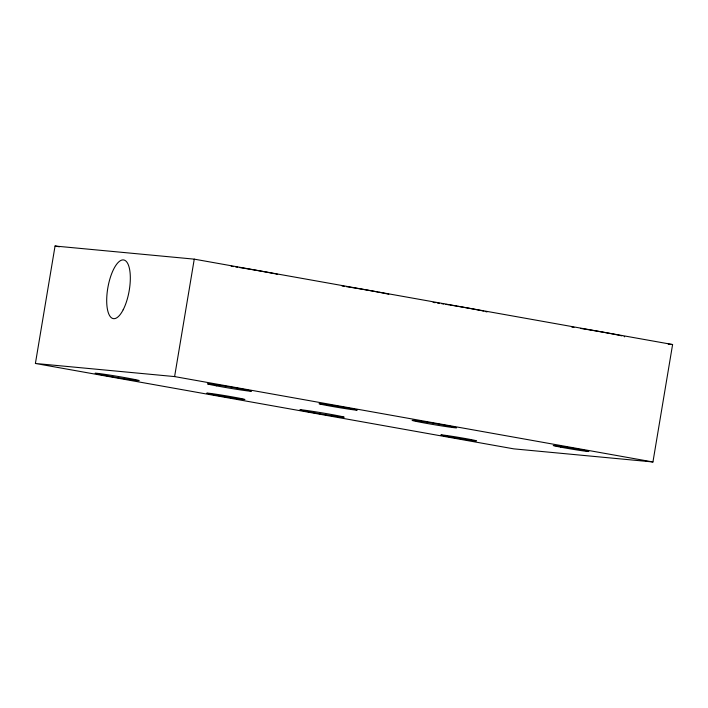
<?xml version="1.0" encoding="UTF-8"?>
<svg xmlns="http://www.w3.org/2000/svg" width="708" height="708" viewBox="0 0 708 708"><rect width="100%" height="100%" fill="white"/><g stroke="black" fill="none" stroke-linecap="round" stroke-linejoin="round"><path stroke-width="1.06" d="M35.4 363.469L55.056 246.03L194.257 259.146L672.6 344.531L652.944 461.97L513.742 448.854L35.4 363.469L174.602 376.585L652.944 461.97M174.602 376.585L194.257 259.146M668.255 344.123L672.6 344.531M55.056 246.03L59.401 246.809M433.119 302.396A34.25 0.956 9.5 0 1 435.146 302.688M437.296 303.015A34.25 0.956 9.5 0 1 439.535 303.351M441.686 303.688A34.25 0.956 9.5 0 1 443.766 304.015M445.907 304.351A34.25 0.956 9.5 0 1 449.146 304.874M450.111 305.033A34.25 0.956 9.5 0 1 456.996 306.175M457.961 306.343A34.25 0.956 9.5 0 1 480.582 310.485M481.644 310.706A34.25 0.956 9.5 0 1 483.546 311.104M485.13 311.458A34.25 0.956 9.5 0 1 486.998 311.936M342.053 285.979A34.25 0.956 9.5 0 1 344.318 286.333M346.362 286.651A34.25 0.956 9.5 0 1 377.886 292.05M379.046 292.271A34.25 0.956 9.5 0 1 388.772 294.262M231.197 266.252A34.25 0.956 9.5 0 1 233.392 266.589M235.667 266.934A34.25 0.956 9.5 0 1 237.711 267.252M239.817 267.589A34.25 0.956 9.5 0 1 274.633 273.704M275.571 273.89A34.25 0.956 9.5 0 1 277.625 274.315M571.816 327.087A34.25 0.956 9.5 0 1 573.967 327.406M580.436 328.406A34.25 0.956 9.5 0 1 621.801 335.858M624.235 336.504A34.25 0.956 9.5 0 1 624.394 336.787M216.4 385.833A22.337 0.619 9.5 0 0 251.384 391.25A22.337 0.619 9.5 0 0 220.701 385.471A22.337 0.619 9.5 0 0 216.4 385.833M326.804 405.454A19.355 0.54 9.5 0 0 357.124 410.144A19.355 0.54 9.5 0 0 330.53 405.135A19.355 0.54 9.5 0 0 326.804 405.454M421.41 422.428A22.337 0.619 9.5 0 0 456.395 427.844A22.337 0.619 9.5 0 0 425.712 422.056A22.337 0.619 9.5 0 0 421.41 422.428M309.086 411.844A22.337 0.619 9.5 0 0 344.061 417.26A22.337 0.619 9.5 0 0 313.379 411.472A22.337 0.619 9.5 0 0 309.086 411.844M214.48 394.869A19.355 0.54 9.5 0 0 244.791 399.56A19.355 0.54 9.5 0 0 218.206 394.551A19.355 0.54 9.5 0 0 214.48 394.869M104.076 375.249A22.337 0.619 9.5 0 0 139.051 380.665A22.337 0.619 9.5 0 0 108.368 374.886A22.337 0.619 9.5 0 0 104.076 375.249M560.701 447.164A17.868 0.496 9.5 0 0 588.684 451.492A17.868 0.496 9.5 0 0 564.143 446.863A17.868 0.496 9.5 0 0 560.701 447.164M448.368 436.579A17.868 0.496 9.5 0 0 476.36 440.907A17.868 0.496 9.5 0 0 451.81 436.278A17.868 0.496 9.5 0 0 448.368 436.579M123.183 309.75A29.78 10.762 -79.9 0 0 125.582 260.801A29.78 10.762 -79.9 0 0 106.775 297.316A29.78 10.762 -79.9 0 0 123.183 309.75"/></g></svg>
